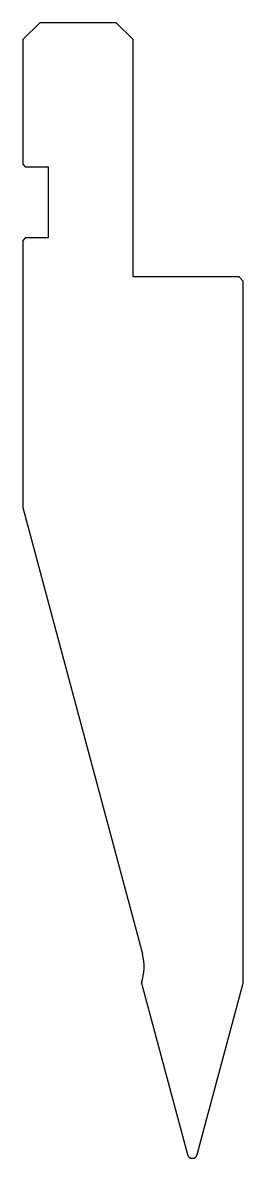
# Model space of a CAD drawing. Header units: metres. Extents: x -19 to 7, y -70 to 64.
import ezdxf

# ---------------------------------------------------------------- set-up
doc = ezdxf.new("R2010")
doc.units = ezdxf.units.M

msp = doc.modelspace()

# ---------------------------------------------------------------- linework, layer by layer
for p, q in [((-16.923255, 64.093124), (-18.923255, 62.093124)), ((-7.923255, 64.093124), (-16.923255, 64.093124)), ((-5.923255, 62.093124), (-7.923255, 64.093124)), ((-18.923255, 62.093124), (-18.923255, 47.393124)), ((-5.923255, 34.093124), (-5.923255, 62.093124)), ((-18.923255, 47.393124), (-18.623255, 47.093124)), ((-18.623255, 47.093124), (-15.923255, 47.093124)), ((-15.923255, 47.093124), (-15.923255, 38.693124)), ((-18.623255, 38.693124), (-18.923255, 38.393124)), ((-18.923255, 38.393124), (-18.923255, 6.879621)), ((-15.923255, 38.693124), (-18.623255, 38.693124)), ((6.576745, 34.093124), (-5.923255, 34.093124)), ((7.076745, 33.593124), (6.576745, 34.093124)), ((7.076745, -49.232793), (7.076745, 33.593124)), ((-18.923255, 6.879621), (-4.815735, -45.770361)), ((-4.923255, -49.232793), (0.497189, -69.462167)), ((1.6563, -69.462167), (7.076745, -49.232793))]:
    msp.add_line(p, q)
for centre, radius, start, end in [((-10.61129, -47.323275), 6, 341.44269, 15), ((1.076745, -69.306876), 0.6, 195, 345)]:
    msp.add_arc(centre, radius, start, end)

doc.saveas('drawing.dxf')
